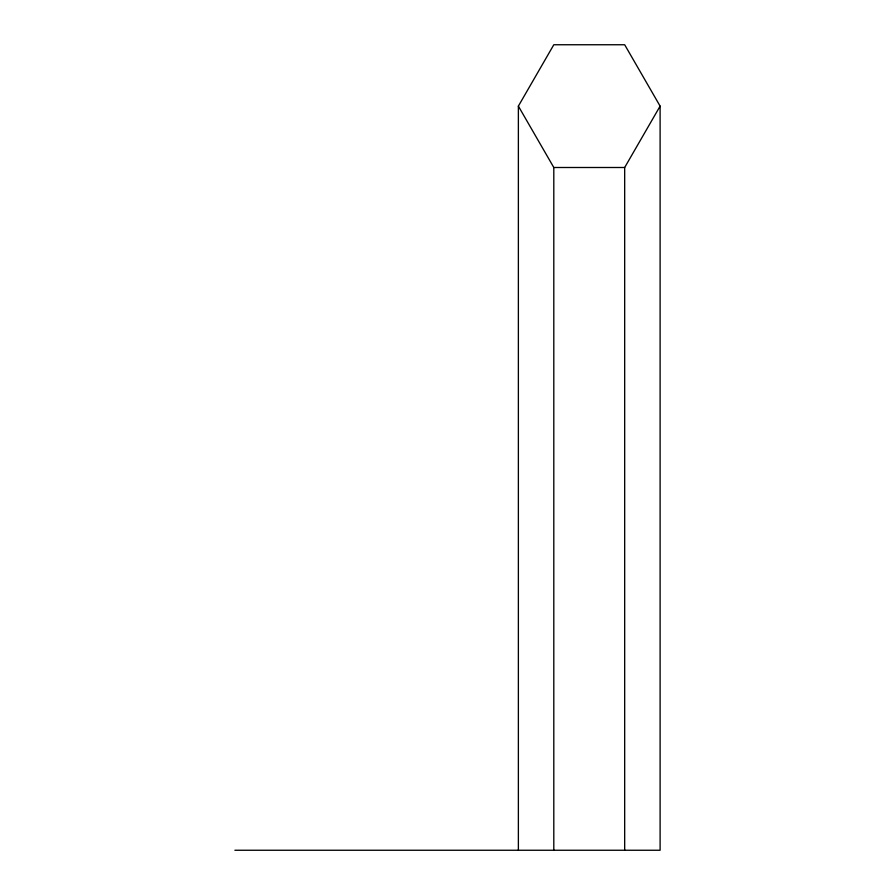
<?xml version="1.0" encoding="UTF-8"?>
<svg xmlns="http://www.w3.org/2000/svg" width="895" height="895" viewBox="0 0 895 895"><rect width="100%" height="100%" fill="white"/><g stroke="black" fill="none" stroke-linecap="round" stroke-linejoin="round"><path stroke-width="1.34" d="M518.373 850.25L518.373 106.125L553.804 44.75L624.676 44.75L660.107 106.125L660.107 850.25L234.893 850.25M624.676 850.25L624.676 167.499L660.107 106.125M518.373 106.125L553.804 167.499L624.676 167.499M553.804 167.499L553.804 850.25"/></g></svg>
